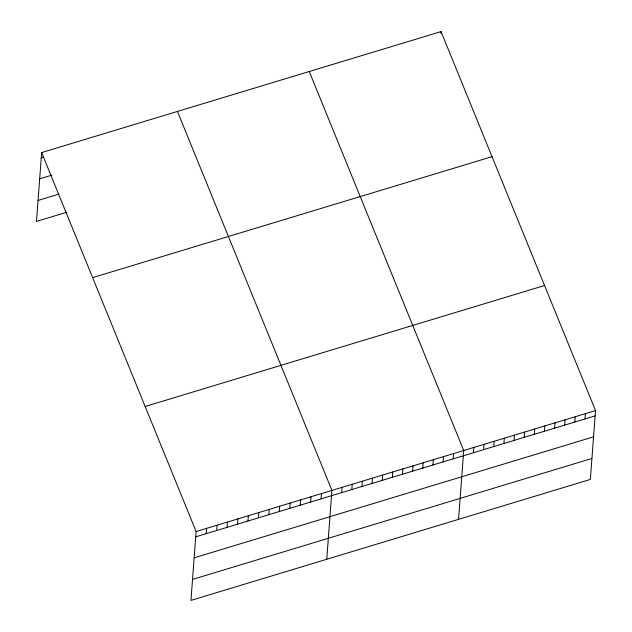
<?xml version="1.0" encoding="UTF-8"?>
<svg xmlns="http://www.w3.org/2000/svg" width="632" height="632" viewBox="0 0 632 632"><rect width="100%" height="100%" fill="white"/><g stroke="black" fill="none" stroke-linecap="round" stroke-linejoin="round"><path stroke-width="0.95" d="M41.649 152.565L196.133 531.544L190.959 600.4L590.351 479.435L595.526 410.579L441.041 31.6L41.649 152.565L36.474 221.421L66.937 212.194M206.182 533.669L206.577 528.376M216.626 530.509L217.029 525.216M227.078 527.341L227.473 522.056M237.521 524.181L237.916 518.888M247.965 521.013L248.36 515.728M258.409 517.853L258.812 512.56M268.853 514.693L269.256 509.4M279.305 511.525L279.7 506.232M289.748 508.365L290.143 503.072M300.192 505.197L300.595 499.904M310.636 502.037L311.039 496.744M321.088 498.869L321.483 493.576M326.752 559.273L331.926 490.416L177.442 111.437M341.667 492.636L342.07 487.343M351.811 489.563L352.206 484.278M361.946 486.498L362.341 481.205M372.082 483.425L372.485 478.132M382.226 480.352L382.621 475.067M392.361 477.286L392.756 471.993M402.497 474.213L402.9 468.92M440.907 33.362L441.041 31.6M412.641 471.14L413.036 465.847M422.776 468.075L423.171 462.782M432.912 465.002L433.315 459.709M443.056 461.929L443.451 456.636M453.191 458.864L453.586 453.571M458.548 519.354L463.73 450.498L309.245 71.519M473.471 452.717L473.866 447.424M483.606 449.652L484.001 444.359M493.742 446.579L494.145 441.286M503.886 443.506L504.281 438.213M514.021 440.441L514.424 435.148M524.157 437.368L524.56 432.075M534.301 434.295L534.696 429.002M544.436 431.222L544.839 425.936M554.58 428.156L554.975 422.863M564.716 425.083L565.111 419.79M574.851 422.01L575.254 416.725M584.995 418.945L585.39 413.652M41.254 157.858L43.861 157.06M39.674 178.832L51.864 175.143M38.046 200.447L58.942 194.119M92.627 277.622L492.02 156.665M145.155 406.479L544.547 285.514M196.133 531.544L595.526 410.579M195.738 536.837L595.131 415.872M194.158 557.811L593.551 436.846M192.531 579.426L591.931 458.461"/></g></svg>
